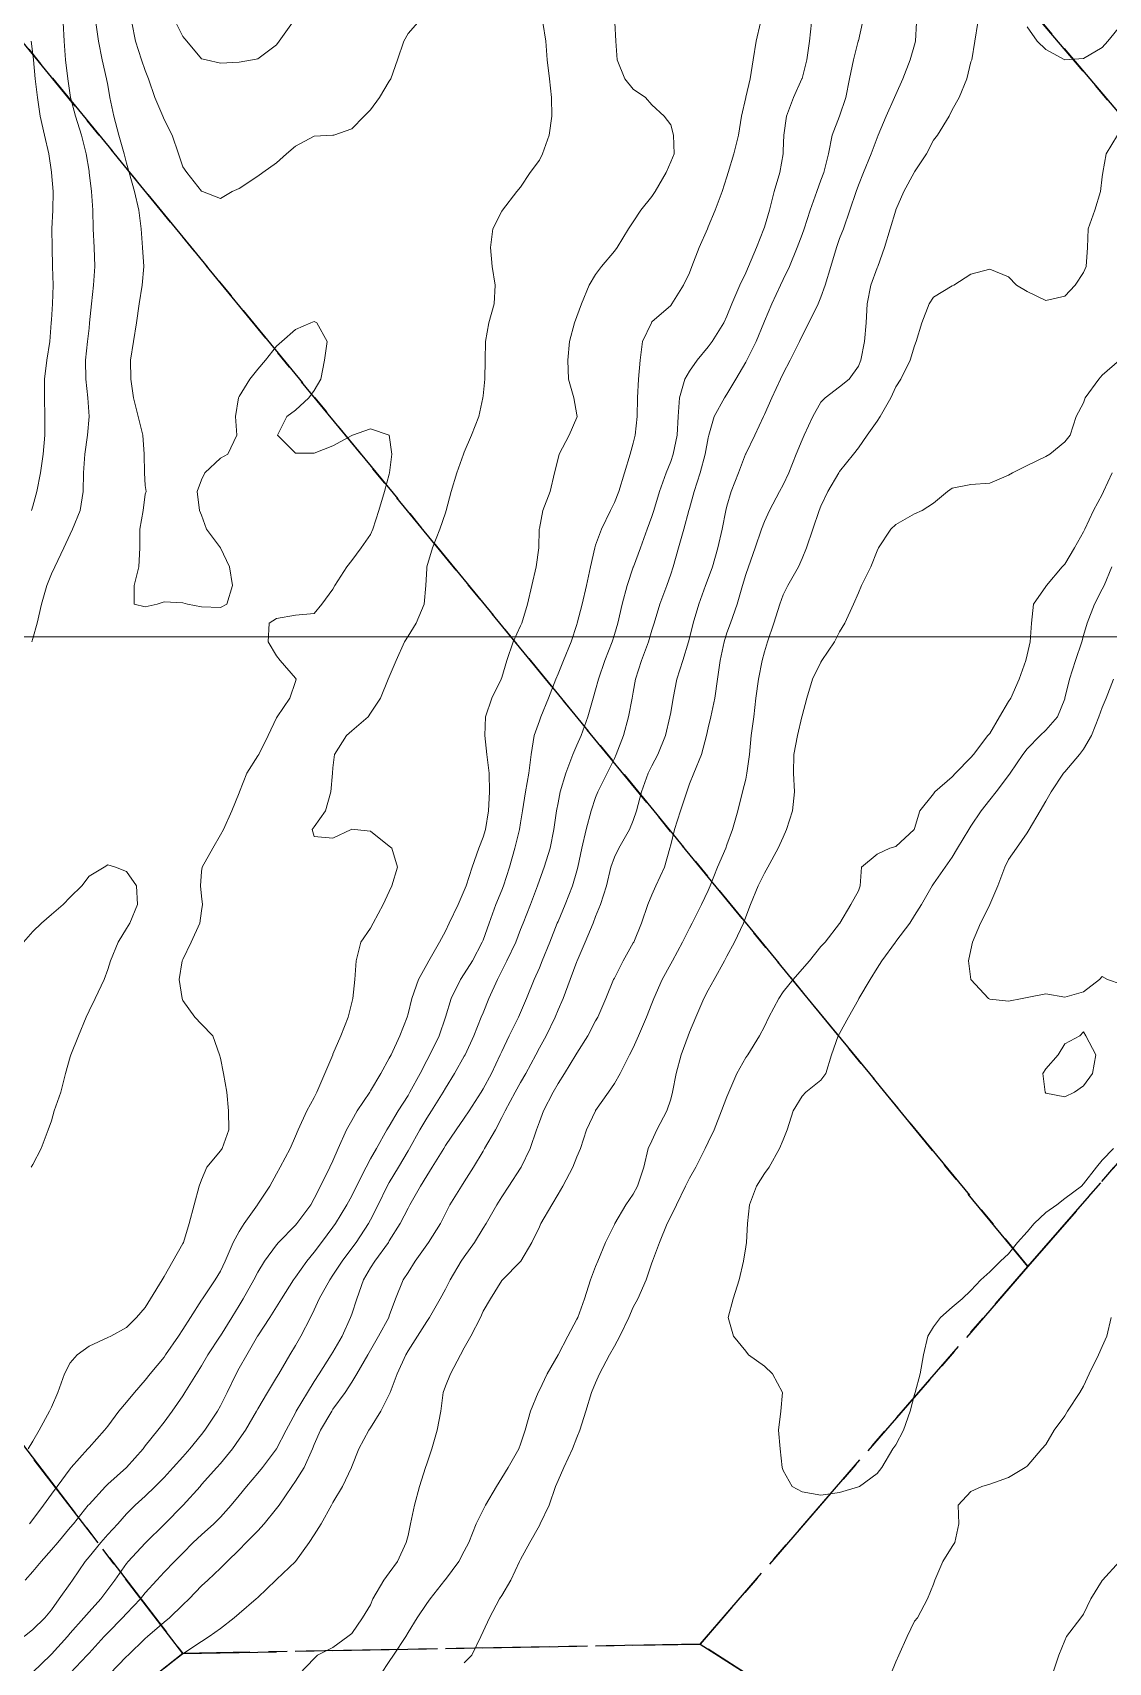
# Model space of a CAD drawing. Header units: centimetres. Extents: x 0 to 642158, y -847 to 649707.
# Drawn here: x 617230.75 to 617259.41, y 620260.06 to 620303.48 of the extents above; entities that cross this region are included whole.
import ezdxf

# ---------------------------------------------------------------- set-up
doc = ezdxf.new("R2010")
doc.units = ezdxf.units.CM
doc.header["$MEASUREMENT"] = 0
doc.linetypes.add('CENTERX2', pattern=[4, 2.5, -0.5, 0.5, -0.5])
doc.layers.add('MEV_grille', color=254, linetype='Continuous', lineweight=9)
doc.layers.add('WAL_topographie 0.5', color=253, linetype='Continuous', lineweight=20)
doc.layers.add('SPW_parcellaire cadastral', color=7, linetype='CENTERX2', lineweight=25, true_color=0xff0542)

# ---------------------------------------------------------------- blocks, each defined once
blk = doc.blocks.new('*U114')
at = {"layer": 'MEV_grille', "transparency": 33554687}
blk.add_lwpolyline([(-1338.461, 0), (1338.461, 0)], dxfattribs=at)
blk = doc.blocks.new('*U115')
at = {"layer": 'MEV_grille', "color": 0, "linetype": 'ByBlock', "lineweight": -2, "transparency": 16777216}
blk.add_blockref('*U114', (0, -2100), dxfattribs=at)

msp = doc.modelspace()

# ---------------------------------------------------------------- linework, layer by layer
at = {"layer": 'SPW_parcellaire cadastral'}
for points in [[(617299.621, 620319.465), (617271.662, 620287.186), (617203.974, 620367.182), (617164.102, 620414.279), (617195.532, 620438.811), (617299.621, 620319.465)], [(617146.257, 620375.609), (617171.917, 620342.183), (617234.747, 620260.301), (617106.707, 620158.882), (617115.103, 620149.589), (617064.759, 620106.478), (617053.863, 620117.239), (616968.009, 620182.814), (616937.386, 620218.037), (616956.282, 620268.99), (616938.408, 620293.768), (616934.252, 620317.224), (616964.517, 620340.941), (617015.701, 620270.757), (617035.118, 620286.317), (617053.068, 620300.715), (617070.714, 620314.879), (617111.129, 620347.351), (617146.257, 620375.609)], [(617203.974, 620367.182), (617271.662, 620287.186), (617257.267, 620270.606), (617188.127, 620354.816), (617203.974, 620367.182)], [(617171.917, 620342.183), (617188.127, 620354.816), (617257.267, 620270.606), (617248.531, 620260.549), (617234.747, 620260.301), (617171.917, 620342.183)], [(617304.757, 620224.565), (617248.531, 620260.549), (617257.267, 620270.606), (617271.662, 620287.186), (617299.621, 620319.465), (617303.071, 620323.455), (617342.244, 620320.587), (617370.736, 620292.465), (617354.082, 620275.311), (617320.736, 620240.999), (617304.757, 620224.565)], [(617304.757, 620224.565), (617289.47, 620214.047), (617267.386, 620198.854), (617250.757, 620221.245), (617221.38, 620199.298), (617131.107, 620131.905), (617115.103, 620149.589), (617106.707, 620158.882), (617234.747, 620260.301), (617248.531, 620260.549), (617304.757, 620224.565)]]:
    msp.add_lwpolyline(points, dxfattribs=at)
at = {"layer": 'WAL_topographie 0.5'}
for points in [[(617250.145, 620303.75), (617250.029, 620303.25), (617249.943, 620302.75), (617249.864, 620302.25), (617249.75, 620301.757), (617249.748, 620301.75), (617249.639, 620301.25), (617249.555, 620300.75), (617249.435, 620300.25), (617249.281, 620299.75), (617249.25, 620299.638), (617249.125, 620299.25), (617248.934, 620298.75), (617248.75, 620298.304), (617248.727, 620298.25), (617248.512, 620297.75), (617248.315, 620297.25), (617248.25, 620297.083), (617248.092, 620296.75), (617247.779, 620296.25), (617247.75, 620296.211), (617247.25, 620295.77), (617247.234, 620295.75), (617247.002, 620295.25), (617246.939, 620294.75), (617246.893, 620294.25), (617246.862, 620293.75), (617246.858, 620293.25), (617246.805, 620292.75), (617246.75, 620292.542), (617246.666, 620292.25), (617246.522, 620291.75), (617246.366, 620291.25), (617246.25, 620290.964), (617246.148, 620290.75), (617245.909, 620290.25), (617245.75, 620289.823), (617245.726, 620289.75), (617245.61, 620289.25), (617245.508, 620288.75), (617245.393, 620288.25), (617245.261, 620287.75), (617245.25, 620287.713), (617245.094, 620287.25), (617244.891, 620286.75), (617244.75, 620286.398), (617244.686, 620286.25), (617244.493, 620285.75), (617244.287, 620285.25), (617244.25, 620285.148), (617244.11, 620284.75), (617244.032, 620284.25), (617243.973, 620283.75), (617243.884, 620283.25), (617243.805, 620282.75), (617243.75, 620282.423), (617243.721, 620282.25), (617243.595, 620281.75), (617243.453, 620281.25), (617243.297, 620280.75), (617243.25, 620280.634), (617243.094, 620280.25), (617242.91, 620279.75), (617242.75, 620279.305), (617242.728, 620279.25), (617242.467, 620278.75), (617242.25, 620278.401), (617242.148, 620278.25), (617241.899, 620277.75), (617241.751, 620277.25), (617241.75, 620277.247), (617241.579, 620276.75), (617241.336, 620276.25), (617241.25, 620276.091), (617241.07, 620275.75), (617240.802, 620275.25), (617240.75, 620275.161), (617240.487, 620274.75), (617240.25, 620274.346), (617240.188, 620274.25), (617239.908, 620273.75), (617239.75, 620273.472), (617239.631, 620273.25), (617239.38, 620272.75), (617239.25, 620272.488), (617239.121, 620272.25), (617238.819, 620271.75), (617238.75, 620271.652), (617238.444, 620271.25), (617238.25, 620270.992), (617238.051, 620270.75), (617237.75, 620270.327), (617237.695, 620270.25), (617237.382, 620269.75), (617237.25, 620269.533), (617237.064, 620269.25), (617236.75, 620268.763), (617236.742, 620268.75), (617236.454, 620268.25), (617236.25, 620267.9), (617236.17, 620267.75), (617235.934, 620267.25), (617235.75, 620266.895), (617235.67, 620266.75), (617235.34, 620266.25), (617235.25, 620266.133), (617234.938, 620265.75), (617234.75, 620265.54), (617234.49, 620265.25), (617234.25, 620264.984), (617234.016, 620264.75), (617233.75, 620264.49), (617233.483, 620264.25), (617233.25, 620264.014), (617233.014, 620263.75), (617232.75, 620263.463), (617232.561, 620263.25), (617232.25, 620262.871), (617232.152, 620262.75), (617231.811, 620262.25), (617231.75, 620262.164), (617231.457, 620261.75), (617231.25, 620261.464), (617231.076, 620261.25), (617230.75, 620260.936), (617230.518, 620260.75)], [(617246.263, 620303.75), (617246.29, 620303.25), (617246.326, 620302.75), (617246.529, 620302.25), (617246.75, 620301.968), (617247.078, 620301.75), (617247.25, 620301.558), (617247.576, 620301.25), (617247.75, 620301.02), (617247.826, 620300.75), (617247.838, 620300.25), (617247.75, 620300.032), (617247.631, 620299.75), (617247.333, 620299.25), (617247.25, 620299.116), (617246.954, 620298.75), (617246.75, 620298.437), (617246.623, 620298.25), (617246.321, 620297.75), (617246.25, 620297.653), (617245.91, 620297.25), (617245.75, 620297.038), (617245.577, 620296.75), (617245.374, 620296.25), (617245.25, 620295.912), (617245.189, 620295.75), (617245.054, 620295.25), (617245.006, 620294.75), (617245.027, 620294.25), (617245.167, 620293.75), (617245.25, 620293.298), (617245.256, 620293.25), (617245.25, 620293.228), (617245.041, 620292.75), (617244.775, 620292.25), (617244.75, 620292.135), (617244.657, 620291.75), (617244.538, 620291.25), (617244.34, 620290.75), (617244.25, 620290.267), (617244.246, 620290.25), (617244.234, 620289.75), (617244.164, 620289.25), (617244.05, 620288.75), (617243.932, 620288.25), (617243.784, 620287.75), (617243.75, 620287.676), (617243.549, 620287.25), (617243.382, 620286.75), (617243.25, 620286.3), (617243.234, 620286.25), (617242.986, 620285.75), (617242.815, 620285.25), (617242.793, 620284.75), (617242.85, 620284.25), (617242.909, 620283.75), (617242.922, 620283.25), (617242.898, 620282.75), (617242.813, 620282.25), (617242.75, 620282.043), (617242.637, 620281.75), (617242.46, 620281.25), (617242.297, 620280.75), (617242.25, 620280.627), (617242.085, 620280.25), (617241.848, 620279.75), (617241.75, 620279.542), (617241.59, 620279.25), (617241.306, 620278.75), (617241.25, 620278.654), (617241.03, 620278.25), (617240.85, 620277.75), (617240.75, 620277.334), (617240.725, 620277.25), (617240.529, 620276.75), (617240.298, 620276.25), (617240.25, 620276.153), (617240.028, 620275.75), (617239.75, 620275.285), (617239.729, 620275.25), (617239.392, 620274.75), (617239.25, 620274.501), (617239.112, 620274.25), (617238.886, 620273.75), (617238.75, 620273.426), (617238.67, 620273.25), (617238.418, 620272.75), (617238.25, 620272.417), (617238.157, 620272.25), (617237.789, 620271.75), (617237.75, 620271.706), (617237.303, 620271.25), (617237.25, 620271.188), (617236.923, 620270.75), (617236.75, 620270.46), (617236.643, 620270.25), (617236.36, 620269.75), (617236.25, 620269.57), (617236.053, 620269.25), (617235.75, 620268.762), (617235.742, 620268.75), (617235.416, 620268.25), (617235.25, 620267.959), (617235.117, 620267.75), (617234.806, 620267.25), (617234.75, 620267.161), (617234.47, 620266.75), (617234.25, 620266.457), (617234.085, 620266.25), (617233.75, 620265.827), (617233.694, 620265.75), (617233.25, 620265.254), (617233.246, 620265.25), (617232.75, 620264.806), (617232.693, 620264.75), (617232.25, 620264.271), (617232.232, 620264.25), (617231.833, 620263.75), (617231.75, 620263.65), (617231.419, 620263.25), (617231.25, 620263.055), (617230.974, 620262.75), (617230.75, 620262.484), (617230.546, 620262.25)], [(617232.436, 620303.75), (617232.499, 620303.25), (617232.605, 620302.75), (617232.72, 620302.25), (617232.75, 620302.083), (617232.809, 620301.75), (617232.908, 620301.25), (617233.048, 620300.75), (617233.19, 620300.25), (617233.25, 620300.003), (617233.319, 620299.75), (617233.458, 620299.25), (617233.578, 620298.75), (617233.637, 620298.25), (617233.679, 620297.75), (617233.711, 620297.25), (617233.667, 620296.75), (617233.583, 620296.25), (617233.518, 620295.75), (617233.436, 620295.25), (617233.359, 620294.75), (617233.362, 620294.25), (617233.435, 620293.75), (617233.558, 620293.25), (617233.68, 620292.75), (617233.717, 620292.25), (617233.733, 620291.75), (617233.75, 620291.417), (617233.771, 620291.25), (617233.75, 620291.187), (617233.689, 620290.75), (617233.607, 620290.25), (617233.602, 620289.75), (617233.574, 620289.25), (617233.45, 620288.75), (617233.45, 620288.25), (617233.75, 620288.185), (617234.066, 620288.25), (617234.25, 620288.315), (617234.75, 620288.289), (617234.875, 620288.25), (617235.25, 620288.18), (617235.75, 620288.162), (617235.921, 620288.25), (617236.075, 620288.75), (617235.992, 620289.25), (617235.75, 620289.75), (617235.75, 620289.75), (617235.379, 620290.25), (617235.25, 620290.625), (617235.198, 620290.75), (617235.131, 620291.25), (617235.25, 620291.563), (617235.338, 620291.75), (617235.75, 620292.146), (617235.946, 620292.25), (617236.185, 620292.75), (617236.154, 620293.25), (617236.231, 620293.75), (617236.25, 620293.785), (617236.531, 620294.25), (617236.75, 620294.515), (617236.952, 620294.75), (617237.25, 620295.124), (617237.392, 620295.25), (617237.75, 620295.572), (617238.16, 620295.75), (617238.25, 620295.785), (617238.321, 620295.75), (617238.592, 620295.25), (617238.525, 620294.75), (617238.426, 620294.25), (617238.25, 620293.948), (617238.104, 620293.75), (617237.75, 620293.419), (617237.522, 620293.25), (617237.272, 620292.75), (617237.75, 620292.272), (617238.25, 620292.278), (617238.75, 620292.466), (617239.25, 620292.744), (617239.271, 620292.75), (617239.75, 620292.924), (617240.25, 620292.75), (617240.25, 620292.75), (617240.318, 620292.25), (617240.259, 620291.75), (617240.25, 620291.712), (617240.128, 620291.25), (617239.976, 620290.75), (617239.81, 620290.25), (617239.75, 620290.112), (617239.504, 620289.75), (617239.25, 620289.411), (617239.123, 620289.25), (617238.801, 620288.75), (617238.75, 620288.649), (617238.451, 620288.25), (617238.25, 620288.007), (617237.75, 620287.955), (617237.25, 620287.868), (617237.05, 620287.75), (617237.023, 620287.25), (617237.25, 620286.872), (617237.348, 620286.75), (617237.75, 620286.281), (617237.766, 620286.25), (617237.75, 620286.194), (617237.602, 620285.75), (617237.265, 620285.25), (617237.25, 620285.224), (617237.022, 620284.75), (617236.774, 620284.25), (617236.75, 620284.208), (617236.454, 620283.75), (617236.259, 620283.25), (617236.25, 620283.227), (617236.052, 620282.75), (617235.834, 620282.25), (617235.75, 620282.109), (617235.547, 620281.75), (617235.263, 620281.25), (617235.25, 620281.131), (617235.225, 620280.75), (617235.25, 620280.474), (617235.275, 620280.25), (617235.25, 620280.079), (617235.2, 620279.75), (617234.976, 620279.25), (617234.75, 620278.79), (617234.729, 620278.75), (617234.649, 620278.25), (617234.729, 620277.75), (617234.75, 620277.69), (617235.069, 620277.25), (617235.25, 620277.061), (617235.547, 620276.75), (617235.724, 620276.25), (617235.75, 620276.155), (617235.832, 620275.75), (617235.92, 620275.25), (617235.969, 620274.75), (617235.979, 620274.25), (617235.802, 620273.75), (617235.75, 620273.685), (617235.393, 620273.25), (617235.25, 620272.914), (617235.184, 620272.75), (617235.052, 620272.25), (617234.918, 620271.75), (617234.764, 620271.25), (617234.75, 620271.221), (617234.484, 620270.75), (617234.25, 620270.343), (617234.195, 620270.25), (617233.891, 620269.75), (617233.75, 620269.516), (617233.517, 620269.25), (617233.25, 620268.982), (617232.828, 620268.75), (617232.75, 620268.712), (617232.25, 620268.482), (617231.934, 620268.25), (617231.75, 620268.04), (617231.6, 620267.75), (617231.423, 620267.25), (617231.25, 620266.864), (617231.201, 620266.75), (617230.926, 620266.25), (617230.75, 620265.954), (617230.629, 620265.75)], [(617244.347, 620303.75), (617244.419, 620303.25), (617244.456, 620302.75), (617244.521, 620302.25), (617244.577, 620301.75), (617244.579, 620301.25), (617244.515, 620300.75), (617244.338, 620300.25), (617244.25, 620300.078), (617244.002, 620299.75), (617243.75, 620299.364), (617243.652, 620299.25), (617243.269, 620298.75), (617243.25, 620298.718), (617243.013, 620298.25), (617242.951, 620297.75), (617242.991, 620297.25), (617243.073, 620296.75), (617243.045, 620296.25), (617242.905, 620295.75), (617242.819, 620295.25), (617242.804, 620294.75), (617242.793, 620294.25), (617242.75, 620293.798), (617242.746, 620293.75), (617242.633, 620293.25), (617242.444, 620292.75), (617242.25, 620292.304), (617242.227, 620292.25), (617242.048, 620291.75), (617241.898, 620291.25), (617241.771, 620290.75), (617241.75, 620290.688), (617241.601, 620290.25), (617241.399, 620289.75), (617241.253, 620289.25), (617241.25, 620289.204), (617241.229, 620288.75), (617241.183, 620288.25), (617240.967, 620287.75), (617240.75, 620287.396), (617240.661, 620287.25), (617240.431, 620286.75), (617240.25, 620286.319), (617240.223, 620286.25), (617240.019, 620285.75), (617239.75, 620285.348), (617239.686, 620285.25), (617239.25, 620284.877), (617239.109, 620284.75), (617238.787, 620284.25), (617238.75, 620283.889), (617238.74, 620283.75), (617238.694, 620283.25), (617238.55, 620282.75), (617238.25, 620282.316), (617238.199, 620282.25), (617238.25, 620282.065), (617238.75, 620282.02), (617239.233, 620282.25), (617239.25, 620282.256), (617239.321, 620282.25), (617239.75, 620282.203), (617240.25, 620281.802), (617240.318, 620281.75), (617240.474, 620281.25), (617240.318, 620280.75), (617240.25, 620280.594), (617240.091, 620280.25), (617239.821, 620279.75), (617239.75, 620279.623), (617239.492, 620279.25), (617239.368, 620278.75), (617239.335, 620278.25), (617239.276, 620277.75), (617239.25, 620277.639), (617239.157, 620277.25), (617238.961, 620276.75), (617238.75, 620276.261), (617238.745, 620276.25), (617238.532, 620275.75), (617238.319, 620275.25), (617238.25, 620275.111), (617238.053, 620274.75), (617237.823, 620274.25), (617237.75, 620274.081), (617237.611, 620273.75), (617237.34, 620273.25), (617237.25, 620273.079), (617237.065, 620272.75), (617236.75, 620272.269), (617236.738, 620272.25), (617236.381, 620271.75), (617236.25, 620271.542), (617236.095, 620271.25), (617235.88, 620270.75), (617235.75, 620270.487), (617235.61, 620270.25), (617235.274, 620269.75), (617235.25, 620269.712), (617234.953, 620269.25), (617234.75, 620268.929), (617234.639, 620268.75), (617234.292, 620268.25), (617234.25, 620268.193), (617233.877, 620267.75), (617233.75, 620267.582), (617233.464, 620267.25), (617233.25, 620266.989), (617233.048, 620266.75), (617232.75, 620266.355), (617232.667, 620266.25), (617232.25, 620265.781), (617232.223, 620265.75), (617231.777, 620265.25), (617231.75, 620265.218), (617231.399, 620264.75), (617231.25, 620264.544), (617231.039, 620264.25), (617230.75, 620263.864), (617230.663, 620263.75)], [(617231.559, 620303.75), (617231.588, 620303.25), (617231.624, 620302.75), (617231.686, 620302.25), (617231.75, 620301.816), (617231.761, 620301.75), (617231.888, 620301.25), (617232.047, 620300.75), (617232.177, 620300.25), (617232.25, 620299.79), (617232.257, 620299.75), (617232.312, 620299.25), (617232.353, 620298.75), (617232.365, 620298.25), (617232.39, 620297.75), (617232.402, 620297.25), (617232.366, 620296.75), (617232.317, 620296.25), (617232.267, 620295.75), (617232.25, 620295.609), (617232.21, 620295.25), (617232.16, 620294.75), (617232.162, 620294.25), (617232.216, 620293.75), (617232.25, 620293.25), (617232.25, 620293.25), (617232.25, 620293.25), (617232.21, 620292.75), (617232.136, 620292.25), (617232.105, 620291.75), (617232.098, 620291.25), (617232.013, 620290.75), (617231.812, 620290.25), (617231.75, 620290.121), (617231.58, 620289.75), (617231.335, 620289.25), (617231.25, 620289.06), (617231.122, 620288.75), (617230.98, 620288.25), (617230.868, 620287.75), (617230.75, 620287.337), (617230.726, 620287.25)], [(617251.504, 620303.75), (617251.451, 620303.25), (617251.381, 620302.75), (617251.25, 620302.256), (617251.248, 620302.25), (617251.019, 620301.75), (617250.834, 620301.25), (617250.766, 620300.75), (617250.75, 620300.333), (617250.747, 620300.25), (617250.66, 620299.75), (617250.509, 620299.25), (617250.384, 620298.75), (617250.25, 620298.294), (617250.236, 620298.25), (617250.032, 620297.75), (617249.826, 620297.25), (617249.75, 620297.081), (617249.595, 620296.75), (617249.38, 620296.25), (617249.25, 620295.927), (617249.164, 620295.75), (617248.855, 620295.25), (617248.75, 620295.106), (617248.459, 620294.75), (617248.25, 620294.458), (617248.127, 620294.25), (617247.981, 620293.75), (617247.95, 620293.25), (617247.923, 620292.75), (617247.82, 620292.25), (617247.75, 620292.051), (617247.63, 620291.75), (617247.454, 620291.25), (617247.302, 620290.75), (617247.25, 620290.587), (617247.127, 620290.25), (617246.942, 620289.75), (617246.755, 620289.25), (617246.75, 620289.234), (617246.588, 620288.75), (617246.461, 620288.25), (617246.345, 620287.75), (617246.25, 620287.441), (617246.186, 620287.25), (617245.998, 620286.75), (617245.827, 620286.25), (617245.75, 620285.973), (617245.681, 620285.75), (617245.546, 620285.25), (617245.366, 620284.75), (617245.25, 620284.498), (617245.142, 620284.25), (617244.959, 620283.75), (617244.808, 620283.25), (617244.75, 620282.963), (617244.707, 620282.75), (617244.64, 620282.25), (617244.536, 620281.75), (617244.374, 620281.25), (617244.25, 620280.902), (617244.199, 620280.75), (617244.016, 620280.25), (617243.816, 620279.75), (617243.75, 620279.588), (617243.619, 620279.25), (617243.381, 620278.75), (617243.25, 620278.486), (617243.132, 620278.25), (617242.907, 620277.75), (617242.75, 620277.367), (617242.704, 620277.25), (617242.503, 620276.75), (617242.269, 620276.25), (617242.25, 620276.214), (617241.993, 620275.75), (617241.75, 620275.36), (617241.687, 620275.25), (617241.376, 620274.75), (617241.25, 620274.56), (617241.065, 620274.25), (617240.787, 620273.75), (617240.75, 620273.687), (617240.496, 620273.25), (617240.25, 620272.844), (617240.196, 620272.75), (617239.955, 620272.25), (617239.75, 620271.847), (617239.697, 620271.75), (617239.365, 620271.25), (617239.25, 620271.094), (617238.992, 620270.75), (617238.75, 620270.375), (617238.663, 620270.25), (617238.387, 620269.75), (617238.25, 620269.449), (617238.155, 620269.25), (617237.897, 620268.75), (617237.75, 620268.501), (617237.604, 620268.25), (617237.31, 620267.75), (617237.25, 620267.65), (617237.003, 620267.25), (617236.75, 620266.815), (617236.714, 620266.75), (617236.417, 620266.25), (617236.25, 620266.003), (617236.073, 620265.75), (617235.75, 620265.355), (617235.659, 620265.25), (617235.25, 620264.797), (617235.208, 620264.75), (617234.763, 620264.25), (617234.75, 620264.237), (617234.27, 620263.75), (617234.25, 620263.73), (617233.763, 620263.25), (617233.75, 620263.237), (617233.296, 620262.75), (617233.25, 620262.692), (617232.938, 620262.25), (617232.75, 620261.998), (617232.568, 620261.75), (617232.25, 620261.411), (617232.11, 620261.25), (617231.75, 620260.835), (617231.68, 620260.75), (617231.25, 620260.276), (617231.221, 620260.25), (617230.75, 620259.797)], [(617252.861, 620303.75), (617252.75, 620303.257), (617252.748, 620303.25), (617252.624, 620302.75), (617252.518, 620302.25), (617252.421, 620301.75), (617252.25, 620301.255), (617252.248, 620301.25), (617252.056, 620300.75), (617251.956, 620300.25), (617251.827, 620299.75), (617251.75, 620299.544), (617251.642, 620299.25), (617251.467, 620298.75), (617251.303, 620298.25), (617251.25, 620298.097), (617251.123, 620297.75), (617250.917, 620297.25), (617250.75, 620296.903), (617250.679, 620296.75), (617250.443, 620296.25), (617250.25, 620295.795), (617250.232, 620295.75), (617250.031, 620295.25), (617249.779, 620294.75), (617249.75, 620294.695), (617249.489, 620294.25), (617249.25, 620293.848), (617249.183, 620293.75), (617248.907, 620293.25), (617248.764, 620292.75), (617248.75, 620292.686), (617248.671, 620292.25), (617248.537, 620291.75), (617248.376, 620291.25), (617248.25, 620290.801), (617248.236, 620290.75), (617248.103, 620290.25), (617247.96, 620289.75), (617247.819, 620289.25), (617247.75, 620289.049), (617247.645, 620288.75), (617247.461, 620288.25), (617247.31, 620287.75), (617247.25, 620287.557), (617247.161, 620287.25), (617246.976, 620286.75), (617246.815, 620286.25), (617246.75, 620285.908), (617246.72, 620285.75), (617246.626, 620285.25), (617246.489, 620284.75), (617246.3, 620284.25), (617246.25, 620284.142), (617246.058, 620283.75), (617245.809, 620283.25), (617245.75, 620283.105), (617245.629, 620282.75), (617245.494, 620282.25), (617245.378, 620281.75), (617245.277, 620281.25), (617245.25, 620281.15), (617245.13, 620280.75), (617244.935, 620280.25), (617244.75, 620279.802), (617244.728, 620279.75), (617244.525, 620279.25), (617244.326, 620278.75), (617244.25, 620278.562), (617244.111, 620278.25), (617243.907, 620277.75), (617243.75, 620277.374), (617243.696, 620277.25), (617243.442, 620276.75), (617243.25, 620276.339), (617243.21, 620276.25), (617242.975, 620275.75), (617242.75, 620275.341), (617242.696, 620275.25), (617242.376, 620274.75), (617242.25, 620274.558), (617242.033, 620274.25), (617241.75, 620273.827), (617241.702, 620273.75), (617241.398, 620273.25), (617241.25, 620273.024), (617241.086, 620272.75), (617240.798, 620272.25), (617240.75, 620272.165), (617240.54, 620271.75), (617240.25, 620271.29), (617240.226, 620271.25), (617239.864, 620270.75), (617239.75, 620270.57), (617239.561, 620270.25), (617239.385, 620269.75), (617239.25, 620269.338), (617239.22, 620269.25), (617238.995, 620268.75), (617238.75, 620268.324), (617238.704, 620268.25), (617238.379, 620267.75), (617238.25, 620267.542), (617238.071, 620267.25), (617237.771, 620266.75), (617237.75, 620266.708), (617237.506, 620266.25), (617237.25, 620265.75), (617237.25, 620265.75), (617236.872, 620265.25), (617236.75, 620265.101), (617236.448, 620264.75), (617236.25, 620264.509), (617236.036, 620264.25), (617235.75, 620263.928), (617235.578, 620263.75), (617235.25, 620263.459), (617235.029, 620263.25), (617234.75, 620262.971), (617234.527, 620262.75), (617234.25, 620262.46), (617234.06, 620262.25), (617233.75, 620261.909), (617233.621, 620261.75), (617233.25, 620261.364), (617233.144, 620261.25), (617232.75, 620260.847), (617232.656, 620260.75), (617232.25, 620260.305), (617232.203, 620260.25), (617231.75, 620259.777)], [(617254.304, 620303.75), (617254.274, 620303.25), (617254.25, 620303.154), (617254.13, 620302.75), (617253.937, 620302.25), (617253.75, 620301.833), (617253.716, 620301.75), (617253.489, 620301.25), (617253.28, 620300.75), (617253.25, 620300.678), (617253.094, 620300.25), (617252.888, 620299.75), (617252.75, 620299.412), (617252.689, 620299.25), (617252.526, 620298.75), (617252.35, 620298.25), (617252.25, 620297.994), (617252.164, 620297.75), (617252.018, 620297.25), (617251.87, 620296.75), (617251.75, 620296.428), (617251.677, 620296.25), (617251.431, 620295.75), (617251.25, 620295.405), (617251.18, 620295.25), (617250.935, 620294.75), (617250.75, 620294.398), (617250.679, 620294.25), (617250.447, 620293.75), (617250.25, 620293.301), (617250.227, 620293.25), (617249.99, 620292.75), (617249.75, 620292.257), (617249.747, 620292.25), (617249.553, 620291.75), (617249.364, 620291.25), (617249.25, 620290.861), (617249.222, 620290.75), (617249.118, 620290.25), (617249.003, 620289.75), (617248.86, 620289.25), (617248.75, 620288.933), (617248.681, 620288.75), (617248.499, 620288.25), (617248.349, 620287.75), (617248.25, 620287.345), (617248.225, 620287.25), (617248.076, 620286.75), (617247.917, 620286.25), (617247.812, 620285.75), (617247.75, 620285.367), (617247.731, 620285.25), (617247.611, 620284.75), (617247.407, 620284.25), (617247.25, 620283.944), (617247.147, 620283.75), (617246.969, 620283.25), (617246.841, 620282.75), (617246.75, 620282.49), (617246.654, 620282.25), (617246.372, 620281.75), (617246.25, 620281.509), (617246.157, 620281.25), (617246.036, 620280.75), (617245.882, 620280.25), (617245.75, 620279.927), (617245.682, 620279.75), (617245.475, 620279.25), (617245.256, 620278.75), (617245.25, 620278.736), (617245.075, 620278.25), (617244.884, 620277.75), (617244.75, 620277.445), (617244.671, 620277.25), (617244.428, 620276.75), (617244.25, 620276.43), (617244.154, 620276.25), (617243.892, 620275.75), (617243.75, 620275.506), (617243.608, 620275.25), (617243.336, 620274.75), (617243.25, 620274.576), (617243.079, 620274.25), (617242.79, 620273.75), (617242.75, 620273.684), (617242.499, 620273.25), (617242.25, 620272.865), (617242.173, 620272.75), (617241.863, 620272.25), (617241.75, 620272.022), (617241.616, 620271.75), (617241.299, 620271.25), (617241.25, 620271.183), (617240.942, 620270.75), (617240.75, 620270.451), (617240.624, 620270.25), (617240.419, 620269.75), (617240.25, 620269.294), (617240.235, 620269.25), (617239.965, 620268.75), (617239.75, 620268.379), (617239.677, 620268.25), (617239.389, 620267.75), (617239.25, 620267.529), (617239.073, 620267.25), (617238.75, 620266.802), (617238.716, 620266.75), (617238.417, 620266.25), (617238.25, 620265.867), (617238.202, 620265.75), (617237.98, 620265.25), (617237.75, 620264.886), (617237.656, 620264.75), (617237.314, 620264.25), (617237.25, 620264.163), (617236.918, 620263.75), (617236.75, 620263.568), (617236.44, 620263.25), (617236.25, 620263.056), (617235.928, 620262.75), (617235.75, 620262.572), (617235.419, 620262.25), (617235.25, 620262.096), (617234.915, 620261.75), (617234.75, 620261.592), (617234.394, 620261.25), (617234.25, 620261.131), (617233.811, 620260.75), (617233.75, 620260.698), (617233.289, 620260.25), (617233.25, 620260.214), (617232.798, 620259.75)], [(617233.393, 620303.75), (617233.492, 620303.25), (617233.65, 620302.75), (617233.75, 620302.47), (617233.838, 620302.25), (617234.003, 620301.75), (617234.214, 620301.25), (617234.25, 620301.165), (617234.462, 620300.75), (617234.631, 620300.25), (617234.75, 620299.907), (617234.86, 620299.75), (617235.25, 620299.256), (617235.271, 620299.25), (617235.75, 620299.055), (617236.061, 620299.25), (617236.25, 620299.33), (617236.75, 620299.658), (617236.879, 620299.75), (617237.25, 620300.008), (617237.514, 620300.25), (617237.75, 620300.457), (617238.25, 620300.724), (617238.75, 620300.743), (617238.771, 620300.75), (617239.25, 620300.915), (617239.582, 620301.25), (617239.75, 620301.424), (617239.99, 620301.75), (617240.25, 620302.181), (617240.289, 620302.25), (617240.467, 620302.75), (617240.637, 620303.25), (617240.75, 620303.452), (617241.016, 620303.75)], [(617255.933, 620303.75), (617255.852, 620303.25), (617255.771, 620302.75), (617255.75, 620302.699), (617255.641, 620302.25), (617255.434, 620301.75), (617255.25, 620301.421), (617255.167, 620301.25), (617254.863, 620300.75), (617254.75, 620300.61), (617254.565, 620300.25), (617254.25, 620299.774), (617254.237, 620299.75), (617253.961, 620299.25), (617253.75, 620298.754), (617253.748, 620298.75), (617253.598, 620298.25), (617253.451, 620297.75), (617253.265, 620297.25), (617253.25, 620297.215), (617253.084, 620296.75), (617252.987, 620296.25), (617252.957, 620295.75), (617252.916, 620295.25), (617252.816, 620294.75), (617252.75, 620294.593), (617252.501, 620294.25), (617252.25, 620294.041), (617251.865, 620293.75), (617251.75, 620293.63), (617251.534, 620293.25), (617251.306, 620292.75), (617251.25, 620292.63), (617251.091, 620292.25), (617250.895, 620291.75), (617250.75, 620291.43), (617250.652, 620291.25), (617250.381, 620290.75), (617250.25, 620290.458), (617250.168, 620290.25), (617250, 620289.75), (617249.822, 620289.25), (617249.75, 620289.043), (617249.665, 620288.75), (617249.523, 620288.25), (617249.344, 620287.75), (617249.25, 620287.485), (617249.176, 620287.25), (617249.071, 620286.75), (617248.997, 620286.25), (617248.926, 620285.75), (617248.818, 620285.25), (617248.75, 620284.954), (617248.705, 620284.75), (617248.568, 620284.25), (617248.368, 620283.75), (617248.25, 620283.462), (617248.176, 620283.25), (617248.01, 620282.75), (617247.854, 620282.25), (617247.75, 620281.838), (617247.728, 620281.75), (617247.581, 620281.25), (617247.357, 620280.75), (617247.25, 620280.511), (617247.143, 620280.25), (617246.976, 620279.75), (617246.764, 620279.25), (617246.75, 620279.226), (617246.486, 620278.75), (617246.25, 620278.292), (617246.23, 620278.25), (617246.024, 620277.75), (617245.804, 620277.25), (617245.75, 620277.152), (617245.54, 620276.75), (617245.25, 620276.292), (617245.226, 620276.25), (617244.916, 620275.75), (617244.75, 620275.479), (617244.618, 620275.25), (617244.358, 620274.75), (617244.25, 620274.462), (617244.173, 620274.25), (617244.005, 620273.75), (617243.763, 620273.25), (617243.75, 620273.229), (617243.44, 620272.75), (617243.25, 620272.463), (617243.113, 620272.25), (617242.831, 620271.75), (617242.75, 620271.624), (617242.523, 620271.25), (617242.25, 620270.868), (617242.171, 620270.75), (617241.874, 620270.25), (617241.75, 620270.003), (617241.609, 620269.75), (617241.322, 620269.25), (617241.25, 620269.139), (617241.005, 620268.75), (617240.75, 620268.357), (617240.689, 620268.25), (617240.465, 620267.75), (617240.272, 620267.25), (617240.25, 620267.196), (617240.028, 620266.75), (617239.75, 620266.311), (617239.708, 620266.25), (617239.444, 620265.75), (617239.25, 620265.276), (617239.241, 620265.25), (617239.007, 620264.75), (617238.75, 620264.323), (617238.708, 620264.25), (617238.437, 620263.75), (617238.25, 620263.462), (617238.116, 620263.25), (617237.753, 620262.75), (617237.75, 620262.747), (617237.25, 620262.269), (617237.231, 620262.25), (617236.75, 620261.793), (617236.705, 620261.75), (617236.25, 620261.361), (617236.118, 620261.25), (617235.75, 620260.963), (617235.455, 620260.75), (617235.25, 620260.621), (617234.75, 620260.291), (617234.697, 620260.25), (617234.25, 620259.894)], [(617234.565, 620303.75), (617234.75, 620303.379), (617234.857, 620303.25), (617235.25, 620302.778), (617235.371, 620302.75), (617235.75, 620302.666), (617236.25, 620302.689), (617236.61, 620302.75), (617236.75, 620302.777), (617237.25, 620303.154), (617237.32, 620303.25), (617237.674, 620303.75)], [(617259.75, 620303.686), (617259.394, 620303.25), (617259.25, 620303.085), (617258.75, 620302.785), (617258.25, 620302.753), (617257.75, 620303.03), (617257.517, 620303.25), (617257.25, 620303.63)], [(617230.713, 620303.25), (617230.75, 620302.907), (617230.767, 620302.75), (617230.819, 620302.25), (617230.876, 620301.75), (617230.95, 620301.25), (617231.066, 620300.75), (617231.176, 620300.25), (617231.25, 620299.758), (617231.251, 620299.75), (617231.295, 620299.25), (617231.288, 620298.75), (617231.263, 620298.25), (617231.265, 620297.75), (617231.281, 620297.25), (617231.292, 620296.75), (617231.273, 620296.25), (617231.25, 620295.825), (617231.246, 620295.75), (617231.208, 620295.25), (617231.126, 620294.75), (617231.064, 620294.25), (617231.062, 620293.75), (617231.076, 620293.25), (617231.069, 620292.75), (617231.029, 620292.25), (617230.956, 620291.75), (617230.862, 620291.25), (617230.75, 620290.861), (617230.718, 620290.75)], [(617259.653, 620300.75), (617259.351, 620300.25), (617259.261, 620299.75), (617259.25, 620299.639), (617259.203, 620299.25), (617259.051, 620298.75), (617258.875, 620298.25), (617258.858, 620297.75), (617258.821, 620297.25), (617258.75, 620297.09), (617258.529, 620296.75), (617258.25, 620296.454), (617257.75, 620296.346), (617257.25, 620296.582), (617256.967, 620296.75), (617256.75, 620296.975), (617256.25, 620297.175), (617255.75, 620297.046), (617255.294, 620296.75), (617255.25, 620296.731), (617254.75, 620296.431), (617254.635, 620296.25), (617254.441, 620295.75), (617254.295, 620295.25), (617254.25, 620295.137), (617254.134, 620294.75), (617253.878, 620294.25), (617253.75, 620294.038), (617253.613, 620293.75), (617253.328, 620293.25), (617253.25, 620293.129), (617252.988, 620292.75), (617252.75, 620292.417), (617252.62, 620292.25), (617252.25, 620291.783), (617252.228, 620291.75), (617251.938, 620291.25), (617251.75, 620290.866), (617251.706, 620290.75), (617251.536, 620290.25), (617251.368, 620289.75), (617251.25, 620289.472), (617251.151, 620289.25), (617250.873, 620288.75), (617250.75, 620288.498), (617250.657, 620288.25), (617250.502, 620287.75), (617250.325, 620287.25), (617250.25, 620286.985), (617250.19, 620286.75), (617250.091, 620286.25), (617250.021, 620285.75), (617249.965, 620285.25), (617249.896, 620284.75), (617249.847, 620284.25), (617249.783, 620283.75), (617249.75, 620283.588), (617249.665, 620283.25), (617249.537, 620282.75), (617249.398, 620282.25), (617249.25, 620281.845), (617249.216, 620281.75), (617248.998, 620281.25), (617248.801, 620280.75), (617248.75, 620280.627), (617248.57, 620280.25), (617248.32, 620279.75), (617248.25, 620279.62), (617248.064, 620279.25), (617247.794, 620278.75), (617247.75, 620278.671), (617247.524, 620278.25), (617247.301, 620277.75), (617247.25, 620277.618), (617247.101, 620277.25), (617246.892, 620276.75), (617246.75, 620276.436), (617246.655, 620276.25), (617246.404, 620275.75), (617246.25, 620275.48), (617246.091, 620275.25), (617245.75, 620274.761), (617245.744, 620274.75), (617245.506, 620274.25), (617245.343, 620273.75), (617245.25, 620273.526), (617245.141, 620273.25), (617244.875, 620272.75), (617244.75, 620272.53), (617244.579, 620272.25), (617244.291, 620271.75), (617244.25, 620271.665), (617244.046, 620271.25), (617243.758, 620270.75), (617243.75, 620270.739), (617243.265, 620270.25), (617243.25, 620270.233), (617242.947, 620269.75), (617242.75, 620269.415), (617242.681, 620269.25), (617242.426, 620268.75), (617242.25, 620268.438), (617242.15, 620268.25), (617241.881, 620267.75), (617241.75, 620267.417), (617241.691, 620267.25), (617241.623, 620266.75), (617241.528, 620266.25), (617241.386, 620265.75), (617241.25, 620265.348), (617241.218, 620265.25), (617241.052, 620264.75), (617240.923, 620264.25), (617240.821, 620263.75), (617240.75, 620263.445), (617240.704, 620263.25), (617240.472, 620262.75), (617240.25, 620262.442), (617240.106, 620262.25), (617239.814, 620261.75), (617239.75, 620261.598), (617239.541, 620261.25), (617239.25, 620260.831), (617239.143, 620260.75), (617238.75, 620260.456), (617238.341, 620260.25), (617238.25, 620260.164), (617237.847, 620259.75)], [(617259.711, 620294.75), (617259.25, 620294.351), (617259.158, 620294.25), (617258.796, 620293.75), (617258.75, 620293.62), (617258.553, 620293.25), (617258.391, 620292.75), (617258.25, 620292.573), (617257.85, 620292.25), (617257.75, 620292.187), (617257.25, 620291.944), (617256.859, 620291.75), (617256.75, 620291.691), (617256.25, 620291.474), (617255.75, 620291.444), (617255.25, 620291.343), (617255.129, 620291.25), (617254.75, 620290.944), (617254.452, 620290.75), (617254.25, 620290.658), (617253.75, 620290.375), (617253.612, 620290.25), (617253.289, 620289.75), (617253.25, 620289.672), (617253.083, 620289.25), (617252.838, 620288.75), (617252.75, 620288.558), (617252.622, 620288.25), (617252.386, 620287.75), (617252.25, 620287.515), (617252.114, 620287.25), (617251.779, 620286.75), (617251.75, 620286.706), (617251.532, 620286.25), (617251.377, 620285.75), (617251.25, 620285.273), (617251.245, 620285.25), (617251.13, 620284.75), (617251.032, 620284.25), (617251.019, 620283.75), (617251.053, 620283.25), (617250.997, 620282.75), (617250.84, 620282.25), (617250.75, 620282.049), (617250.613, 620281.75), (617250.339, 620281.25), (617250.25, 620281.083), (617250.08, 620280.75), (617249.874, 620280.25), (617249.75, 620279.92), (617249.688, 620279.75), (617249.454, 620279.25), (617249.25, 620278.873), (617249.183, 620278.75), (617248.905, 620278.25), (617248.75, 620277.971), (617248.635, 620277.75), (617248.422, 620277.25), (617248.25, 620276.85), (617248.213, 620276.75), (617248.03, 620276.25), (617247.896, 620275.75), (617247.799, 620275.25), (617247.75, 620275.063), (617247.649, 620274.75), (617247.382, 620274.25), (617247.25, 620273.959), (617247.15, 620273.75), (617247.03, 620273.25), (617246.867, 620272.75), (617246.75, 620272.537), (617246.551, 620272.25), (617246.261, 620271.75), (617246.25, 620271.727), (617246.012, 620271.25), (617245.804, 620270.75), (617245.75, 620270.604), (617245.609, 620270.25), (617245.451, 620269.75), (617245.271, 620269.25), (617245.25, 620269.207), (617245.012, 620268.75), (617244.75, 620268.254), (617244.748, 620268.25), (617244.457, 620267.75), (617244.25, 620267.313), (617244.218, 620267.25), (617244.013, 620266.75), (617243.873, 620266.25), (617243.75, 620265.878), (617243.705, 620265.75), (617243.417, 620265.25), (617243.25, 620264.976), (617243.105, 620264.75), (617242.816, 620264.25), (617242.75, 620264.123), (617242.57, 620263.75), (617242.367, 620263.25), (617242.25, 620263.023), (617242.105, 620262.75), (617241.75, 620262.269), (617241.734, 620262.25), (617241.337, 620261.75), (617241.25, 620261.627), (617240.991, 620261.25), (617240.75, 620260.859), (617240.69, 620260.75), (617240.361, 620260.25), (617240.25, 620260.087), (617240.024, 620259.75)], [(617259.513, 620291.75), (617259.284, 620291.25), (617259.25, 620291.175), (617259.019, 620290.75), (617258.782, 620290.25), (617258.75, 620290.18), (617258.507, 620289.75), (617258.25, 620289.317), (617258.184, 620289.25), (617257.761, 620288.75), (617257.75, 620288.726), (617257.417, 620288.25), (617257.36, 620287.75), (617257.33, 620287.25), (617257.25, 620286.906), (617257.213, 620286.75), (617257.037, 620286.25), (617256.81, 620285.75), (617256.75, 620285.655), (617256.514, 620285.25), (617256.25, 620284.809), (617256.203, 620284.75), (617255.814, 620284.25), (617255.75, 620284.166), (617255.343, 620283.75), (617255.25, 620283.65), (617254.789, 620283.25), (617254.75, 620283.197), (617254.388, 620282.75), (617254.25, 620282.274), (617254.24, 620282.25), (617253.75, 620281.797), (617253.589, 620281.75), (617253.25, 620281.596), (617252.83, 620281.25), (617252.801, 620280.75), (617252.75, 620280.617), (617252.554, 620280.25), (617252.254, 620279.75), (617252.25, 620279.745), (617251.863, 620279.25), (617251.75, 620279.131), (617251.452, 620278.75), (617251.25, 620278.53), (617251.012, 620278.25), (617250.75, 620277.922), (617250.634, 620277.75), (617250.366, 620277.25), (617250.25, 620277.002), (617250.117, 620276.75), (617249.802, 620276.25), (617249.75, 620276.172), (617249.512, 620275.75), (617249.297, 620275.25), (617249.25, 620275.129), (617249.107, 620274.75), (617248.908, 620274.25), (617248.75, 620273.92), (617248.67, 620273.75), (617248.421, 620273.25), (617248.25, 620272.958), (617248.147, 620272.75), (617247.901, 620272.25), (617247.75, 620271.941), (617247.656, 620271.75), (617247.448, 620271.25), (617247.268, 620270.75), (617247.25, 620270.701), (617247.097, 620270.25), (617246.875, 620269.75), (617246.75, 620269.52), (617246.631, 620269.25), (617246.391, 620268.75), (617246.25, 620268.489), (617246.122, 620268.25), (617245.852, 620267.75), (617245.75, 620267.512), (617245.642, 620267.25), (617245.488, 620266.75), (617245.329, 620266.25), (617245.25, 620266.056), (617245.132, 620265.75), (617244.899, 620265.25), (617244.75, 620264.908), (617244.684, 620264.75), (617244.515, 620264.25), (617244.272, 620263.75), (617244.25, 620263.709), (617243.994, 620263.25), (617243.75, 620262.797), (617243.724, 620262.75), (617243.491, 620262.25), (617243.25, 620261.846), (617243.191, 620261.75), (617242.92, 620261.25), (617242.75, 620260.88), (617242.692, 620260.75), (617242.452, 620260.25), (617242.25, 620260.048)], [(617259.505, 620289.25), (617259.296, 620288.75), (617259.25, 620288.655), (617259.039, 620288.25), (617258.849, 620287.75), (617258.75, 620287.418), (617258.702, 620287.25), (617258.54, 620286.75), (617258.379, 620286.25), (617258.255, 620285.75), (617258.25, 620285.734), (617258.059, 620285.25), (617257.75, 620284.899), (617257.599, 620284.75), (617257.25, 620284.394), (617257.137, 620284.25), (617256.796, 620283.75), (617256.75, 620283.688), (617256.418, 620283.25), (617256.25, 620283.04), (617256.026, 620282.75), (617255.75, 620282.34), (617255.692, 620282.25), (617255.394, 620281.75), (617255.25, 620281.514), (617255.066, 620281.25), (617254.75, 620280.804), (617254.713, 620280.75), (617254.431, 620280.25), (617254.25, 620279.954), (617254.118, 620279.75), (617253.75, 620279.263), (617253.739, 620279.25), (617253.372, 620278.75), (617253.25, 620278.551), (617253.061, 620278.25), (617252.765, 620277.75), (617252.75, 620277.717), (617252.492, 620277.25), (617252.25, 620276.811), (617252.209, 620276.75), (617252.038, 620276.25), (617251.882, 620275.75), (617251.75, 620275.569), (617251.351, 620275.25), (617251.25, 620275.142), (617251.012, 620274.75), (617250.851, 620274.25), (617250.75, 620273.981), (617250.652, 620273.75), (617250.374, 620273.25), (617250.25, 620273.083), (617250.033, 620272.75), (617249.846, 620272.25), (617249.799, 620271.75), (617249.767, 620271.25), (617249.75, 620271.132), (617249.688, 620270.75), (617249.575, 620270.25), (617249.412, 620269.75), (617249.279, 620269.25), (617249.421, 620268.75), (617249.75, 620268.353), (617249.827, 620268.25), (617250.25, 620267.95), (617250.462, 620267.75), (617250.73, 620267.25), (617250.685, 620266.75), (617250.623, 620266.25), (617250.665, 620265.75), (617250.719, 620265.25), (617250.75, 620265.17), (617250.983, 620264.75), (617251.25, 620264.607), (617251.75, 620264.515), (617252.25, 620264.588), (617252.75, 620264.734), (617252.779, 620264.75), (617253.25, 620265.095), (617253.374, 620265.25), (617253.673, 620265.75), (617253.75, 620265.859), (617253.957, 620266.25), (617254.129, 620266.75), (617254.25, 620267.193), (617254.266, 620267.25), (617254.399, 620267.75), (617254.483, 620268.25), (617254.598, 620268.75), (617254.75, 620269), (617254.939, 620269.25), (617255.25, 620269.52), (617255.517, 620269.75), (617255.75, 620269.965), (617256.018, 620270.25), (617256.25, 620270.463), (617256.542, 620270.75), (617256.75, 620270.948), (617256.987, 620271.25), (617257.25, 620271.533), (617257.434, 620271.75), (617257.75, 620272.042), (617258.038, 620272.25), (617258.25, 620272.422), (617258.692, 620272.75), (617258.75, 620272.806), (617259.095, 620273.25), (617259.25, 620273.437), (617259.553, 620273.75)], [(617259.553, 620286.25), (617259.356, 620285.75), (617259.25, 620285.5), (617259.162, 620285.25), (617258.963, 620284.75), (617258.75, 620284.387), (617258.644, 620284.25), (617258.25, 620283.789), (617258.217, 620283.75), (617257.885, 620283.25), (617257.75, 620283.008), (617257.596, 620282.75), (617257.304, 620282.25), (617257.25, 620282.157), (617256.968, 620281.75), (617256.75, 620281.45), (617256.652, 620281.25), (617256.469, 620280.75), (617256.254, 620280.25), (617256.25, 620280.242), (617256.004, 620279.75), (617255.796, 620279.25), (617255.75, 620279.046), (617255.688, 620278.75), (617255.75, 620278.25), (617255.75, 620278.25), (617256.221, 620277.75), (617256.25, 620277.727), (617256.75, 620277.672), (617257.111, 620277.75), (617257.25, 620277.777), (617257.75, 620277.867), (617258.25, 620277.781), (617258.75, 620277.921), (617259.176, 620278.25), (617259.25, 620278.337), (617259.393, 620278.25), (617259.75, 620278.125)], [(617230.502, 620279.25), (617230.75, 620279.536), (617230.986, 620279.75), (617231.25, 620279.989), (617231.561, 620280.25), (617231.75, 620280.447), (617232.06, 620280.75), (617232.25, 620281.01), (617232.653, 620281.25), (617232.75, 620281.304), (617232.957, 620281.25), (617233.25, 620281.132), (617233.517, 620280.75), (617233.543, 620280.25), (617233.336, 620279.75), (617233.25, 620279.613), (617233.027, 620279.25), (617232.823, 620278.75), (617232.75, 620278.516), (617232.653, 620278.25), (617232.413, 620277.75), (617232.25, 620277.417), (617232.172, 620277.25), (617231.966, 620276.75), (617231.769, 620276.25), (617231.75, 620276.196), (617231.626, 620275.75), (617231.499, 620275.25), (617231.322, 620274.75), (617231.25, 620274.491), (617231.158, 620274.25), (617230.979, 620273.75), (617230.75, 620273.322), (617230.712, 620273.25)], [(617258.25, 620275.131), (617258.51, 620275.25), (617258.75, 620275.417), (617258.993, 620275.75), (617259.077, 620276.25), (617258.815, 620276.75), (617258.75, 620276.857), (617258.65, 620276.75), (617258.25, 620276.536), (617258.076, 620276.25), (617257.75, 620275.875), (617257.667, 620275.75), (617257.726, 620275.25), (617257.75, 620275.228), (617258.25, 620275.131)], [(617259.491, 620269.25), (617259.367, 620268.75), (617259.25, 620268.473), (617259.146, 620268.25), (617258.897, 620267.75), (617258.75, 620267.419), (617258.655, 620267.25), (617258.327, 620266.75), (617258.25, 620266.633), (617257.964, 620266.25), (617257.75, 620265.862), (617257.643, 620265.75), (617257.25, 620265.287), (617257.193, 620265.25), (617256.75, 620264.99), (617256.25, 620264.806), (617256.043, 620264.75), (617255.75, 620264.613), (617255.409, 620264.25), (617255.429, 620263.75), (617255.32, 620263.25), (617255.25, 620263.147), (617255.003, 620262.75), (617254.79, 620262.25), (617254.75, 620262.145), (617254.595, 620261.75), (617254.324, 620261.25), (617254.25, 620261.156), (617254.055, 620260.75), (617253.831, 620260.25), (617253.75, 620260.071), (617253.613, 620259.75)], [(617259.711, 620262.75), (617259.253, 620262.25), (617259.25, 620262.245), (617258.944, 620261.75), (617258.75, 620261.349), (617258.678, 620261.25), (617258.299, 620260.75), (617258.25, 620260.643), (617258.088, 620260.25), (617257.926, 620259.75)]]:
    msp.add_lwpolyline(points, dxfattribs=at)

# ---------------------------------------------------------------- block references
at = {"layer": 'MEV_grille', "transparency": 33554687}
msp.add_blockref('*U115', (616669.481, 622387.381), dxfattribs=at)

doc.saveas('drawing.dxf')
